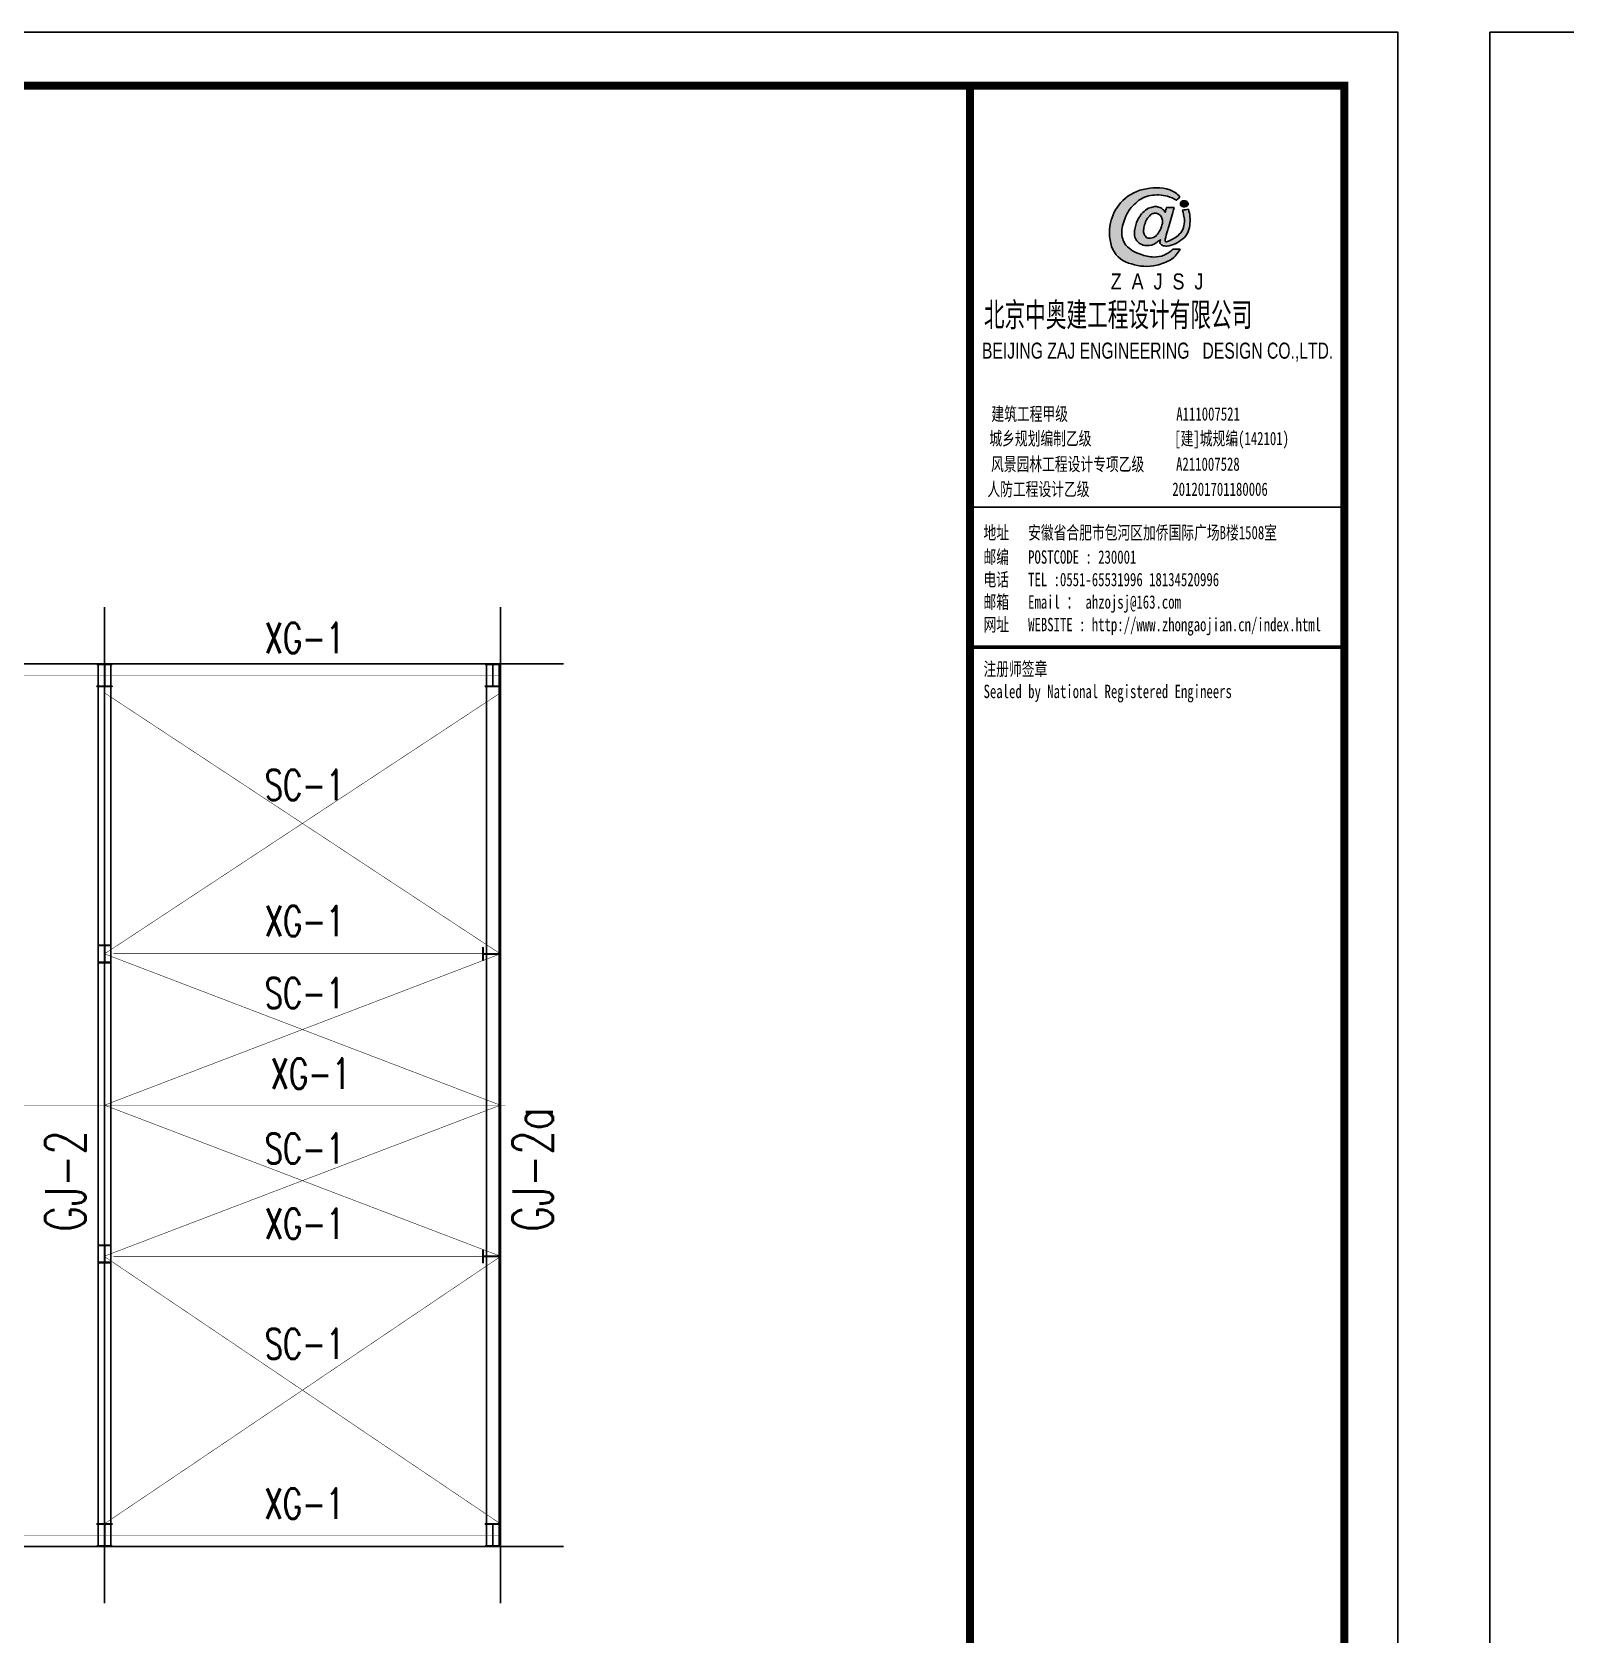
# Model space of a CAD drawing. Extents: x 177291 to 1288761, y 177638 to 322898.
# Drawn here: x 780755 to 811172, y 209177 to 240960 of the extents above; entities that cross this region are included whole.
import ezdxf
from ezdxf.enums import TextEntityAlignment as Align

# ---------------------------------------------------------------- set-up
doc = ezdxf.new("R2010")
doc.units = 0
doc.header["$LTSCALE"] = 1000
doc.linetypes.add('DASH', pattern=[0.35, 0.25, -0.1])
for name, color, linetype in [('DOTE', 1, 'Continuous'), ('GL', 150, 'Continuous'), ('GZ', 50, 'Continuous'), ('PUB_TEXT', 7, 'Continuous'), ('PUB_TITLE', 4, 'Continuous'), ('SC', 3, 'Continuous'), ('XG', 6, 'Continuous'), ('图签', 3, 'Continuous')]:
    doc.layers.add(name, color=color, linetype=linetype)
doc.styles.add('_gyy_title_Arial', font='arial.ttf', dxfattribs={"width": 0.7})
doc.styles.add('_gyy_title_ST', font='', dxfattribs={"width": 0.8})
doc.styles.add('_TCH_DIM', font='SIMPLEX', dxfattribs={"bigfont": 'GBCBIG'})
doc.styles.add('HZ', font='txt.shx', dxfattribs={"width": 0.8, "bigfont": '000hztxt.shx'})
doc.styles.get('_gyy_title_ST').set_extended_font_data('SimSun')

# ---------------------------------------------------------------- blocks, each defined once
blk = doc.blocks.new('dd')
at = {"layer": '图签'}
h = blk.add_hatch(color=5, dxfattribs=at)
h.set_gradient(color1=(0, 0, 255), color2=(36, 36, 255), one_color=1, tint=0.57)
h.paths.add_polyline_path([(452, 1270, -0.093206), (531, 1562, -0.136321), (716, 1807, -0.161039), (988, 1948, -0.108591), (1307, 1935, -0.049497), (1479, 1861, 0.062627), (1539, 1932, 0.094388), (1351, 2056, 0.136326), (854, 2062, 0.161722), (430, 1810, 0.133661), (243, 1435, 0.158414), (286, 937, 0.22517), (632, 669, 0.138663), (1107, 646, 0.074676), (1375, 753, 0.125344), (1543, 944, 0.006312), (1413, 948, -0.090385), (1244, 833, -0.096745), (1053, 797, -0.073845), (803, 850, -0.140868), (530, 1020, -0.160753)])
h = blk.add_hatch(color=1, dxfattribs=at)
h.set_gradient(color1=(255, 0, 0), color2=(255, 0, 0), tint=0.57)
h.paths.add_polyline_path([(1557, 1818, 0.386553), (1564, 1757, 0.170676), (1604, 1736, 0.082224), (1657, 1743, 0.087509), (1686, 1766, 0.264235), (1694, 1804, 0.244333), (1636, 1850, 0.30271)])
h = blk.add_hatch(color=5, dxfattribs=at)
h.set_gradient(color1=(0, 0, 255), color2=(36, 36, 255), one_color=1, tint=0.57)
h.paths.add_polyline_path([(1306, 1289, 0.011169), (1334, 1370, 0.005807), (1431, 1724, 0.01105), (1292, 1724, 0.016796), (1267, 1634, 0.125943), (1203, 1704, 0.083806), (1120, 1739, 0.082879), (1047, 1739, -0.008503), (952, 1710, 0.060057), (844, 1628, 0.086078), (774, 1532, 0.099424), (705, 1347, 0.12153), (690, 1225, 0.102644), (719, 1122, 0.056648), (797, 1042, 0.092914), (913, 1013, 0.194578), (1098, 1064, -0.002562), (1175, 1122, 0.064354), (1167, 1068, 0.172385), (1207, 1017, 0.105458), (1300, 1002, 0.086567), (1454, 1046, 0.047674), (1592, 1136, 0.166359), (1692, 1274, 0.096748), (1728, 1431, 0.03151), (1728, 1548, 0.041815), (1700, 1691, 0.007654), (1588, 1673, -0.009919), (1610, 1585, -0.068269), (1624, 1482, -0.105336), (1605, 1352, -0.14652), (1528, 1223, -0.070486), (1434, 1151, -0.077937), (1341, 1103, -0.127098), (1272, 1084, -0.114215), (1267, 1129, -0.007609)])
h.paths.add_polyline_path([(865, 1245, -0.099994), (863, 1328, -0.050974), (888, 1427, -0.120527), (938, 1529, -0.043888), (1002, 1595, -0.08446), (1063, 1619, -0.147309), (1127, 1607, -0.037474), (1177, 1572, -0.06931), (1209, 1507, -0.067662), (1213, 1431, -0.02676), (1211, 1413, 0.017209), (1183, 1329, -0.048815), (1120, 1223, -0.139096), (1046, 1163, -0.097991), (944, 1153, -0.085394), (909, 1169, -0.149141)], flags=16)
blk.add_lwpolyline([(1539, 1932, 0.094388), (1351, 2056, 0.136326), (854, 2062, 0.161722), (430, 1810, 0.133661), (243, 1435, 0.158414), (286, 937, 0.22517), (632, 669, 0.138663), (1107, 646, 0.074676), (1375, 753, 0.125344), (1543, 944, 0.006312), (1413, 948, -0.090385), (1244, 833, -0.096745), (1053, 797, -0.073845), (803, 850, -0.140868), (530, 1020, -0.160753), (452, 1270, -0.093206), (531, 1562, -0.136321), (716, 1807, -0.161039), (988, 1948, -0.108591), (1307, 1935, -0.049497), (1479, 1861, 0.062627)], format="xyb", close=True, dxfattribs=at)
for points in [[(1694, 1804, 0.243958), (1636, 1850, 0.303117), (1557, 1818, 0.386553), (1564, 1757, 0.170676), (1604, 1736, 0.082224), (1657, 1743, 0.087509), (1686, 1766, 0.264235), (1694, 1804, -7.823139)], [(1431, 1724, 0.011041), (1292, 1724, 0.016796), (1267, 1634, 0.125943), (1203, 1704, 0.083806), (1120, 1739, 0.082879), (1047, 1739, -0.008503), (952, 1710, 0.060057), (844, 1628, 0.086078), (774, 1532, 0.099424), (705, 1347, 0.12153), (690, 1225, 0.102644), (719, 1122, 0.056648), (797, 1042, 0.092914), (913, 1013, 0.194578), (1098, 1064, -0.002562), (1175, 1122, 0.064354), (1167, 1068, 0.172385), (1207, 1017, 0.105458), (1300, 1002, 0.086567), (1454, 1046, 0.047674), (1592, 1136, 0.166359), (1692, 1274, 0.096748), (1728, 1431, 0.03151), (1728, 1548, 0.041815), (1700, 1691, 0.007654), (1588, 1673, -0.009919), (1610, 1585, -0.068269), (1624, 1482, -0.105336), (1605, 1352, -0.14652), (1528, 1223, -0.070486), (1434, 1151, -0.077937), (1341, 1103, -0.127098), (1272, 1084, -0.114215), (1267, 1129, -0.007609), (1306, 1289, 0.011169), (1334, 1370, 0.005782), (1430, 1722, 0.069025)], [(1213, 1431, 0.067662), (1209, 1507, 0.06931), (1177, 1572, 0.037474), (1127, 1607, 0.147309), (1063, 1619, 0.08446), (1002, 1595, 0.043888), (938, 1529, 0.120527), (888, 1427, 0.050974), (863, 1328, 0.099994), (865, 1245, 0.149141), (909, 1169, 0.085394), (944, 1153, 0.097991), (1046, 1163, 0.139096), (1120, 1223, 0.048815), (1183, 1329, -0.017209), (1211, 1413, 0.02676), (1213, 1431, 0.441273)]]:
    blk.add_lwpolyline(points, format="xyb", dxfattribs=at)
at = {"insert": (246, 492), "char_height": 300, "width": 8000, "attachment_point": 1, "style": 'HZ'}
blk.add_mtext('{\\fArial|b0|i0|c0|p32;Z  A  J  S  J}', dxfattribs=at)
blk = doc.blocks.new('A$C10C50790')
blk.add_line((52100, 17050), (52340, 17050))
at = {"layer": 'GZ'}
for points in [[(52100, 17050), (52400, 17050), (52400, 17060), (52257, 17060), (52253, 17065), (52253, 17485), (52257, 17490), (52400, 17490), (52400, 17500), (52100, 17500), (52100, 17490), (52243, 17490), (52247, 17486), (52247, 17065), (52243, 17060), (52100, 17060), (52100, 17050)], [(59800, 17050), (60100, 17050), (60100, 17060), (59957, 17060), (59953, 17065), (59953, 17485), (59957, 17490), (60100, 17490), (60100, 17500), (59800, 17500), (59800, 17490), (59943, 17490), (59947, 17486), (59947, 17065), (59943, 17060), (59800, 17060), (59800, 17050)], [(52125, 11925), (52375, 11925), (52375, 11915), (52257, 11915), (52253, 11910), (52253, 11590), (52257, 11585), (52375, 11585), (52375, 11575), (52125, 11575), (52125, 11585), (52243, 11585), (52247, 11590), (52247, 11910), (52243, 11915), (52125, 11915), (52125, 11925)], [(59750, 11625), (59750, 11875), (59760, 11875), (59760, 11757), (59765, 11753), (60085, 11753), (60090, 11757), (60090, 11875), (60100, 11875), (60100, 11625), (60090, 11625), (60090, 11743), (60086, 11747), (59765, 11747), (59760, 11743), (59760, 11625), (59750, 11625)], [(52125, 5975), (52375, 5975), (52375, 5965), (52257, 5965), (52253, 5960), (52253, 5640), (52257, 5635), (52375, 5635), (52375, 5625), (52125, 5625), (52125, 5635), (52243, 5635), (52247, 5640), (52247, 5960), (52243, 5965), (52125, 5965), (52125, 5975)], [(59750, 5625), (59750, 5875), (59760, 5875), (59760, 5757), (59765, 5753), (60085, 5753), (60090, 5757), (60090, 5875), (60100, 5875), (60100, 5625), (60090, 5625), (60090, 5743), (60086, 5747), (59765, 5747), (59760, 5743), (59760, 5625), (59750, 5625)], [(52100, 450), (52400, 450), (52400, 440), (52257, 440), (52253, 435), (52253, 15), (52257, 10), (52400, 10), (52400, 0), (52100, 0), (52100, 10), (52243, 10), (52247, 14), (52247, 435), (52243, 440), (52100, 440), (52100, 450)], [(59800, 450), (60100, 450), (60100, 440), (59957, 440), (59953, 435), (59953, 15), (59957, 10), (60100, 10), (60100, 0), (59800, 0), (59800, 10), (59943, 10), (59947, 14), (59947, 435), (59943, 440), (59800, 440), (59800, 450)]]:
    blk.add_lwpolyline(points, close=True, dxfattribs=at)

msp = doc.modelspace()

# ---------------------------------------------------------------- linework, layer by layer
at = {"layer": 'DOTE'}
for p, q in [((782192.09, 209806.61), (782192.09, 229556.61)), ((790042.09, 209806.61), (790042.09, 229556.61)), ((728817.09, 228431.61), (791292.09, 228431.61)), ((728817.09, 210931.61), (791292.09, 210931.61))]:
    msp.add_line(p, q, dxfattribs=at)
at = {"layer": 'GL'}
for points in [[(782067.09, 210931.61), (782067.09, 228431.61), (782317.09, 228431.61), (782317.09, 210931.61)], [(789767.09, 210931.61), (789767.09, 228431.61), (790017.09, 228431.61), (790017.09, 210931.61)]]:
    msp.add_lwpolyline(points, close=True, dxfattribs=at)
at = {"layer": 'PUB_TITLE'}
msp.add_line((799353.5, 231540.17), (806777.78, 231540.17), dxfattribs=at)
for points in [[(718641.01, 240960.27), (807838.39, 240960.27), (807838.39, 177959.98), (718641.01, 177959.98)], [(809660.89, 240960.27), (898858.27, 240960.27), (898858.27, 177959.98), (809660.89, 177959.98)]]:
    msp.add_lwpolyline(points, close=True, dxfattribs=at)
at = {"layer": 'PUB_TITLE', "const_width": 159.09}
for points in [[(721292.54, 179020.59), (721292.54, 239899.66), (806777.78, 239899.66), (806777.78, 179020.59)], [(799353.5, 239899.66), (806777.78, 239899.66), (806777.78, 179020.59), (799353.5, 179020.59)]]:
    msp.add_lwpolyline(points, close=True, dxfattribs=at)
at = {"layer": 'PUB_TITLE', "const_width": 74.24}
msp.add_lwpolyline([(799353.5, 228760.92), (806777.78, 228760.92)], dxfattribs=at)
at = {"layer": 'SC', "const_width": 10}
for points in [[(790042.09, 227856.53), (782192.08, 222681.69), (790042.09, 219681.53), (782183.69, 216684.69), (790042.09, 211381.61), (790042.09, 211381.61), (790042.09, 211381.61)], [(782192.09, 227856.61), (790042.1, 222681.61), (782192.09, 219681.61), (790050.49, 216684.61), (782192.09, 211381.69), (782192.09, 211381.69), (782192.09, 211381.69)]]:
    msp.add_lwpolyline(points, dxfattribs=at)
at = {"layer": 'XG', "linetype": 'DASH', "const_width": 10}
for points in [[(730095.09, 228206.79), (790017.09, 228206.79)], [(782354.72, 222681.69), (790042.1, 222681.61)], [(782377.73, 222687.72), (789892.27, 222687.72)], [(730361.09, 219681.53), (790139.09, 219681.53)], [(782354.72, 216681.69), (790042.1, 216681.61)], [(782377.73, 216687.72), (789892.27, 216687.72)], [(730239.09, 211156.36), (790017.09, 211156.36)]]:
    msp.add_lwpolyline(points, dxfattribs=at)

# ---------------------------------------------------------------- block references
msp.add_blockref('A$C10C50790', (729942.09, 210931.61))
at = {"layer": '图签', "xscale": 1.060610879957576, "yscale": 1.060610879957576, "zscale": 1.060610879957576}
msp.add_blockref('dd', (801883.69, 235652.58), dxfattribs=at)

# ---------------------------------------------------------------- texts
at = {"color": 1, "insert": (799629.65, 235606.86), "char_height": 538.6524, "width": 7045.2659, "attachment_point": 1, "style": 'HZ'}
msp.add_mtext('北京中奥建工程设计有限公司', dxfattribs=at)
at = {"layer": 'PUB_TEXT', "style": '_TCH_DIM', "width": 0.705882}
for s, p in [('XG-1', (785367.1, 228647.48)), ('SC-1', (785366.6, 225731.23)), ('XG-1', (785370.1, 223031.19)), ('SC-1', (785366.6, 221605.58)), ('XG-1', (785486.1, 220007.36)), ('SC-1', (785366.6, 218521.59)), ('XG-1', (785370.1, 217031.19)), ('SC-1', (785366.6, 214649.05)), ('XG-1', (785364.1, 211482.18))]:
    msp.add_text(s, height=600, dxfattribs=at).set_placement(p)
at = {"layer": 'PUB_TITLE', "width": 0.7}
for s, height, style, p in [('BEIJING ZAJ ENGINEERING   DESIGN CO.,LTD.', 318.1829, '_gyy_title_Arial', (803074.33, 234483.94)), ('建筑工程甲级                 A111007521             ', 265.1525, '_gyy_title_ST', (803063.67, 233255.19)), ('城乡规划编制乙级             [建]城规编(142101)', 265.1525, '_gyy_title_ST', (802709.61, 232768.72)), ('风景园林工程设计专项乙级     A211007528           ', 265.1525, '_gyy_title_ST', (802931.69, 232260.08)), ('人防工程设计乙级             201201701180006', 265.1525, '_gyy_title_ST', (802479.52, 231763.85))]:
    msp.add_text(s, height=height, dxfattribs=dict(at, style=style)).set_placement(p, align=Align.CENTER)
at = {"layer": 'PUB_TITLE', "style": '_gyy_title_ST', "width": 0.7}
for s, height, p in [('地址   安徽省合肥市包河区加侨国际广场B楼1508室', 265.1525, (799621.88, 230902.42)), ('邮编   POSTCODE : 230001', 265.1525, (799621.88, 230418.1)), ('电话   TEL :0551-65531996 18134520996', 265.1525, (799621.88, 229972.64)), ('邮箱   Email ： ahzojsj@163.com', 265.1525, (799621.88, 229527.18)), ('网址   WEBSITE : http://www.zhongaojian.cn/index.html', 265.1525, (799621.88, 229079.11)), ('注册师签章', 265.152, (799621.88, 228198.8)), ('Sealed by National Registered Engineers', 265.1525, (799623.32, 227753.34))]:
    msp.add_text(s, height=height, dxfattribs=at).set_placement(p)
at = {"layer": 'XG', "linetype": 'DASH', "style": '_TCH_DIM', "width": 0.705882}
for s, p in [('GJ-2a', (791082.23, 217172.29)), ('GJ-2', (781812.64, 217172.29))]:
    msp.add_text(s, height=800, rotation=90, dxfattribs=at).set_placement(p)

doc.saveas('drawing.dxf')
